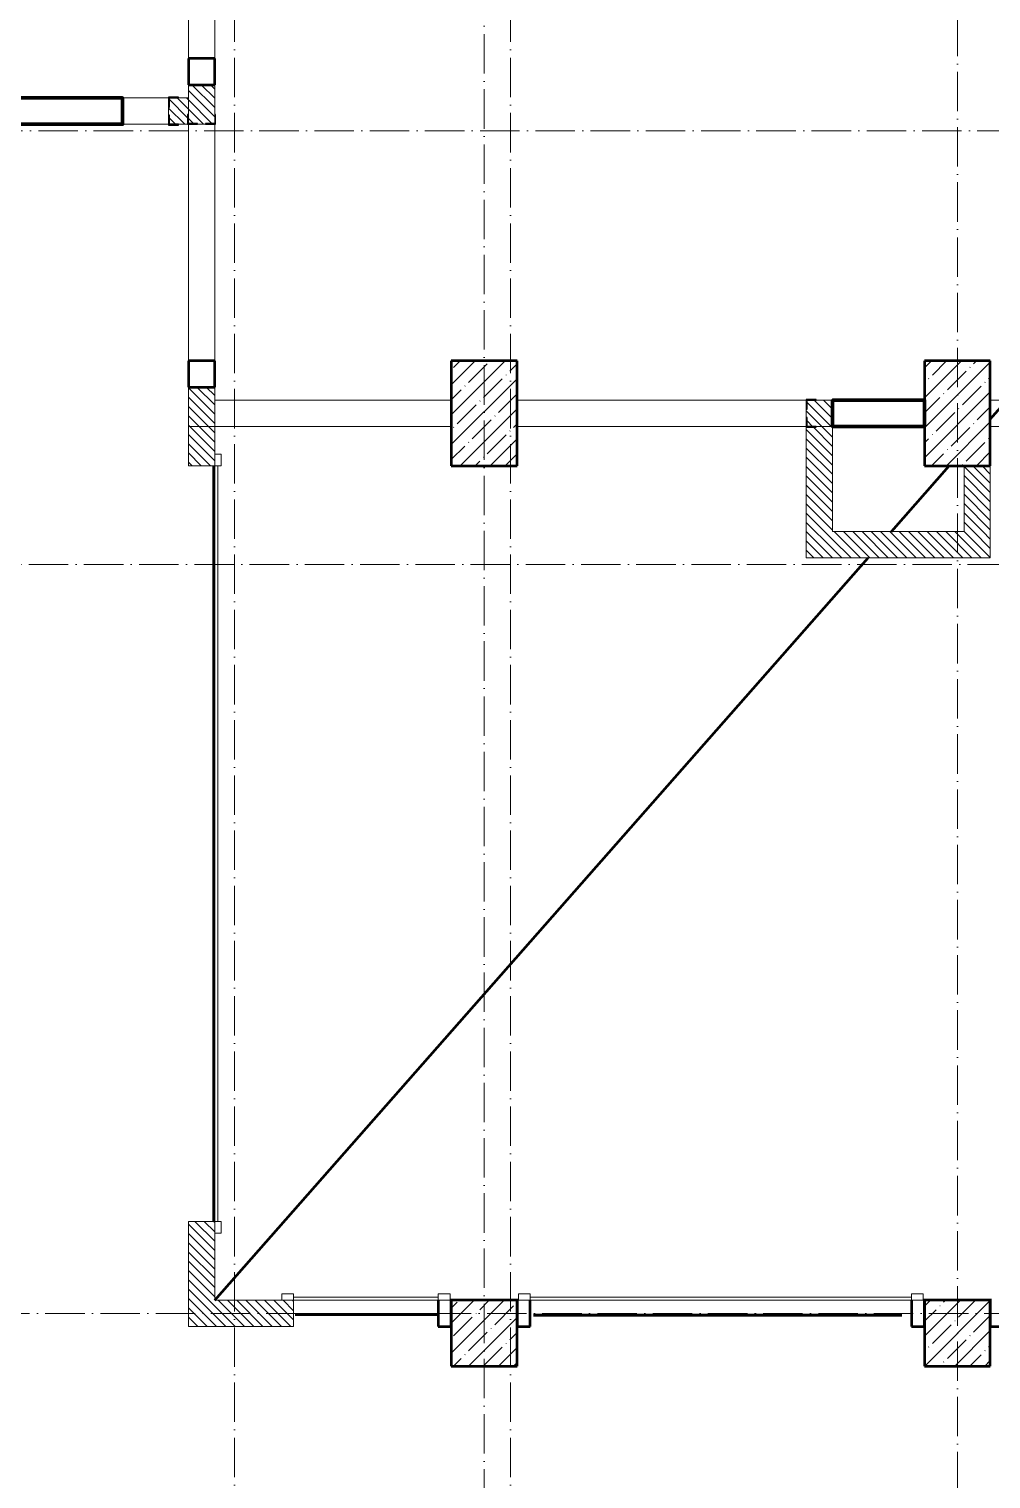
# Model space of a CAD drawing. Header units: millimetres. Extents: x -356862 to 418287, y 0 to 839748.
# Drawn here: x 148617 to 155934, y 525337 to 536372 of the extents above; entities that cross this region are included whole.
import ezdxf

# ---------------------------------------------------------------- set-up
doc = ezdxf.new("R2010")
doc.units = ezdxf.units.MM
doc.linetypes.add('50_200_ШТРИХ_1Т_ш5_п1_п1_', pattern=[700, 500, -100, 0, -100])
for name, color, linetype, lineweight in [('11)Плитка подокон', 170, 'Continuous', 60), ('9.7) Заделка 956 шт', 6, 'Continuous', 158), ('A-DETL-____-OTLN-1', 7, 'Continuous', 50), ('A-DOOR-____-MCUT', 7, 'Continuous', 13), ('A-DOOR-____-OTLN', 7, 'Continuous', 9), ('A-FLOR-____-OTLN', 7, 'Continuous', 9), ('A-GENM-____-MCUT', 7, 'Continuous', 25), ('A-GENM-____-OTLN-1', 7, 'Continuous', 25), ('A-WALL-____-MCUT', 7, 'Continuous', 13), ('A-WALL-____-PATT-1', 7, 'Continuous', 9), ('I-WALL-____-OTLN', 7, 'Continuous', 9), ('S-COLS-____-MCUT', 7, 'Continuous', 50), ('S-COLS-____-OTLN', 7, 'Continuous', 9), ('S-GRID-____-OTLN-1', 7, '50_200_ШТРИХ_1Т_ш5_п1_п1_', 9)]:
    doc.layers.add(name, color=color, linetype=linetype, lineweight=lineweight)
pattern_1 = [(135, (142429.057, 459015.94), (-35.35534, -35.35534), [])]

# ---------------------------------------------------------------- blocks, each defined once
blk = doc.blocks.new('BSC_Колонна _Прямоугольная - 500х800-V10-АР1_План отверстий 3 этажа в осях 1-64_Ю-ЯЯ')
at = {"layer": 'S-COLS-____-OTLN'}
h = blk.add_hatch(dxfattribs=at)
h.set_pattern_fill('FP_14', color=256, style=0, pattern_type=2)
h.set_pattern_definition([(45, (-9650, -74431.04), (-114.04925, 114.04925), []), (45, (-9535.95, -74431.04), (-114.04925, 114.04925), [201.613, -40.323, 3.353, -36.97])])
h.paths.add_polyline_path([(-250, -400), (250, -400), (250, 400), (-250, 400)], flags=0)
at = {"layer": 'S-COLS-____-MCUT'}
for p, q in [((250, 400), (-250, 400)), ((-250, 400), (-250, -400)), ((250, -400), (250, 400)), ((-250, -400), (250, -400))]:
    blk.add_line(p, q, dxfattribs=at)
blk = doc.blocks.new('BSC_Колонна _Прямоугольная - 500х500-25976076-АР1_План отверстий 3 этажа в осях 1-64_Ю-ЯЯ')
at = {"layer": 'S-COLS-____-OTLN'}
h = blk.add_hatch(dxfattribs=at)
h.set_pattern_fill('FP_15', color=256, style=0, pattern_type=2)
h.set_pattern_definition([(45, (-9650, -67431.04), (-114.04925, 114.04925), []), (45, (-9535.95, -67431.04), (-114.04925, 114.04925), [201.613, -40.323, 3.353, -36.97])])
h.paths.add_polyline_path([(-250, -250), (250, -250), (250, 250), (-250, 250)], flags=0)
at = {"layer": 'S-COLS-____-MCUT'}
for p, q in [((250, 250), (-250, 250)), ((-250, 250), (-250, -250)), ((250, -250), (250, 250)), ((-250, -250), (250, -250))]:
    blk.add_line(p, q, dxfattribs=at)
blk = doc.blocks.new('BSC_Колонна _Прямоугольная - 500х500-V11-АР1_План отверстий 3 этажа в осях 1-64_Ю-ЯЯ')
at = {"layer": 'S-COLS-____-OTLN'}
h = blk.add_hatch(dxfattribs=at)
h.set_pattern_fill('FP_17', color=256, style=0, pattern_type=2)
h.set_pattern_definition([(45, (-13250, -67431.04), (-114.04925, 114.04925), []), (45, (-13135.95, -67431.04), (-114.04925, 114.04925), [201.613, -40.323, 3.353, -36.97])])
h.paths.add_polyline_path([(-250, -250), (250, -250), (250, 250), (-250, 250)], flags=0)
at = {"layer": 'S-COLS-____-MCUT'}
for p, q in [((250, 250), (-250, 250)), ((-250, 250), (-250, -250)), ((250, -250), (250, 250)), ((-250, -250), (250, -250))]:
    blk.add_line(p, q, dxfattribs=at)
blk = doc.blocks.new('BSC_Колонна _Прямоугольная - 500х800-V66-АР1_План отверстий 3 этажа в осях 1-64_Ю-ЯЯ')
at = {"layer": 'S-COLS-____-OTLN'}
h = blk.add_hatch(dxfattribs=at)
h.set_pattern_fill('FP_74', color=256, style=0, pattern_type=2)
h.set_pattern_definition([(45, (-13250, -74431.04), (-114.04925, 114.04925), []), (45, (-13135.95, -74431.04), (-114.04925, 114.04925), [201.613, -40.323, 3.353, -36.97])])
h.paths.add_polyline_path([(-250, -400), (250, -400), (250, 400), (-250, 400), (-250, -100)], flags=0)
at = {"layer": 'S-COLS-____-MCUT'}
for p, q in [((250, 400), (-250, 400)), ((-250, 400), (-250, 100)), ((250, -400), (250, 400)), ((-250, -100), (-250, -400)), ((-250, -400), (250, -400))]:
    blk.add_line(p, q, dxfattribs=at)
blk = doc.blocks.new('Фахверк_СКБ_Уголок - 200_3550_зеркало-28264001-АР1_План отверстий 3 этажа в осях 1-64_Ю-ЯЯ')
at = {"layer": 'A-GENM-____-MCUT'}
for p, q in [((200, 156), (125, 156)), ((125, 156), (125, 81)), ((131, 81), (131, 150)), ((131, 150), (200, 150)), ((200, 150), (200, 156)), ((125, 81), (131, 81)), ((131, 19), (125, 19)), ((125, 19), (125, -56)), ((131, -50), (131, 19)), ((125, -56), (200, -56)), ((200, -50), (131, -50)), ((200, -56), (200, -50))]:
    blk.add_line(p, q, dxfattribs=at)
blk = doc.blocks.new('DM_Штора_Противопожарная_Doormaster_EI-60 - ш_2900 х в_2680-31485572-АР1_План отверстий 3 этажа в осях 1-64_Ю-ЯЯ')
at = {"layer": 'A-DOOR-____-MCUT'}
for p, q in [((-1325, 150), (-1415, 150)), ((-1415, 150), (-1415, 100)), ((-1325, 100), (-1325, 150)), ((-1325, 125), (1575, 125)), ((1575, 150), (1575, 100)), ((1665, 150), (1575, 150)), ((1665, 100), (1665, 150)), ((-1415, 100), (-1325, 100)), ((1575, 100), (1665, 100))]:
    blk.add_line(p, q, dxfattribs=at)
blk = doc.blocks.new('DM_Штора_Противопожарная_Doormaster_EI-60 - ш_5750 х в2680-31836437-АР1_План отверстий 3 этажа в осях 1-64_Ю-ЯЯ')
at = {"layer": 'A-DOOR-____-MCUT'}
for p, q in [((-2750, 150), (-2840, 150)), ((-2840, 150), (-2840, 100)), ((-2750, 100), (-2750, 150)), ((-2750, 125), (3000, 125)), ((3000, 150), (3000, 100)), ((3090, 150), (3000, 150)), ((3090, 100), (3090, 150)), ((-2840, 100), (-2750, 100)), ((3000, 100), (3090, 100))]:
    blk.add_line(p, q, dxfattribs=at)
blk = doc.blocks.new('DM_Штора_Противопожарная_Doormaster_EI-60 - ш_1100 х в_2680-31485576-АР1_План отверстий 3 этажа в осях 1-64_Ю-ЯЯ')
at = {"layer": 'A-DOOR-____-MCUT'}
for p, q in [((-425, 150), (-515, 150)), ((-515, 150), (-515, 100)), ((-425, 100), (-425, 150)), ((-425, 125), (675, 125)), ((675, 150), (675, 100)), ((765, 150), (675, 150)), ((765, 100), (765, 150)), ((-515, 100), (-425, 100)), ((675, 100), (765, 100))]:
    blk.add_line(p, q, dxfattribs=at)
blk = doc.blocks.new('BSC_Колонна _Прямоугольная1 - 200х100 _металл_-31488033-АР1_План отверстий 3 этажа в осях 1-64_Ю-ЯЯ')
at = {"layer": 'S-COLS-____-MCUT'}
for p, q in [((100, 50), (-100, 50)), ((-100, 50), (-100, 40)), ((100, -50), (100, 50)), ((-100, -50), (100, -50))]:
    blk.add_line(p, q, dxfattribs=at)
blk = doc.blocks.new('BSC_Колонна _Прямоугольная1 - 200х100 _металл_-V209-АР1_План отверстий 3 этажа в осях 1-64_Ю-ЯЯ')
at = {"layer": 'S-COLS-____-MCUT'}
for p, q in [((100, 50), (-100, 50)), ((100, -50), (100, 50)), ((-100, -40), (-100, -50)), ((-100, -50), (100, -50))]:
    blk.add_line(p, q, dxfattribs=at)
blk = doc.blocks.new('BSC_Колонна _Прямоугольная1 - 200х200 _металл_-35216022-АР1_План отверстий 3 этажа в осях 1-64_Ю-ЯЯ')
at = {"layer": 'S-COLS-____-MCUT'}
for p, q in [((100, 100), (-100, 100)), ((-100, 100), (-100, -100)), ((100, -100), (100, 100)), ((-100, -100), (100, -100))]:
    blk.add_line(p, q, dxfattribs=at)
blk = doc.blocks.new('Фахверк_СКБ_Уголок - 200_3550-28267367-АР1_План отверстий 3 этажа в осях 1-64_Ю-ЯЯ')
at = {"layer": 'A-GENM-____-MCUT'}
for p, q in [((200, 156), (125, 156)), ((125, 156), (125, 81)), ((131, 81), (131, 150)), ((131, 150), (200, 150)), ((200, 150), (200, 156)), ((125, 81), (131, 81)), ((131, 19), (125, 19)), ((125, 19), (125, -56)), ((131, -50), (131, 19)), ((125, -56), (200, -56)), ((200, -50), (131, -50)), ((200, -56), (200, -50))]:
    blk.add_line(p, q, dxfattribs=at)
blk = doc.blocks.new('Фахверк_СКБ_Уголок - 200_3960-28268576-АР1_План отверстий 3 этажа в осях 1-64_Ю-ЯЯ')
at = {"layer": 'A-GENM-____-MCUT'}
for p, q in [((200, 156), (125, 156)), ((125, 156), (125, 81)), ((131, 81), (131, 150)), ((131, 150), (200, 150)), ((200, 150), (200, 156)), ((125, 81), (131, 81)), ((131, 19), (125, 19)), ((125, 19), (125, -56)), ((131, -50), (131, 19)), ((125, -56), (200, -56)), ((200, -50), (131, -50)), ((200, -56), (200, -50))]:
    blk.add_line(p, q, dxfattribs=at)

msp = doc.modelspace()

# ---------------------------------------------------------------- hatches: boundary and pattern name
at = {"layer": 'A-WALL-____-PATT-1'}
h = msp.add_hatch(dxfattribs=at)
h.set_pattern_fill('FP_9', color=256, style=0, pattern_type=2)
h.set_pattern_definition(pattern_1)
h.paths.add_polyline_path([(149960.0567, 535646.983), (149960.0567, 535652.983), (150029.0567, 535652.983), (150029.0567, 535946.983), (149829.0567, 535946.983), (149829.0567, 535652.983), (149898.0567, 535652.983), (149898.0567, 535646.983)], flags=0)
h = msp.add_hatch(dxfattribs=at)
h.set_pattern_fill('FP_9', color=256, style=0, pattern_type=2)
h.set_pattern_definition(pattern_1)
h.paths.add_polyline_path([(149823.0567, 535646.983), (149823.0567, 535721.983), (149829.0567, 535721.983), (149829.0567, 535846.983), (149685.0567, 535846.983), (149685.0567, 535777.983), (149679.0567, 535777.983), (149679.0567, 535715.983), (149685.0567, 535715.983), (149685.0567, 535646.983), (149754.0567, 535646.983)], flags=0)
h = msp.add_hatch(dxfattribs=at)
h.set_pattern_fill('FP_9', color=256, style=0, pattern_type=2)
h.set_pattern_definition(pattern_1)
h.paths.add_polyline_path([(150029.0567, 533346.983), (150029.0567, 533646.983), (149829.0567, 533646.983), (149829.0567, 533346.983)], flags=0)
h = msp.add_hatch(dxfattribs=at)
h.set_pattern_fill('FP_9', color=256, style=0, pattern_type=2)
h.set_pattern_definition(pattern_1)
h.paths.add_polyline_path([(154535.0567, 533346.983), (154729.0567, 533346.983), (154729.0567, 533546.983), (154535.0567, 533546.983), (154535.0567, 533477.983), (154529.0567, 533477.983), (154529.0567, 533415.983), (154535.0567, 533415.983)], flags=0)
h = msp.add_hatch(dxfattribs=at)
h.set_pattern_fill('FP_9', color=256, style=0, pattern_type=2)
h.set_pattern_definition(pattern_1)
h.paths.add_polyline_path([(150029.0567, 526496.983), (150029.0567, 527296.983), (149829.0567, 527296.983), (149829.0567, 526496.983)], flags=0)
h.paths.add_polyline_path([(150029.0567, 533046.983), (150029.0567, 533346.983), (149829.0567, 533346.983), (149829.0567, 533046.983)], flags=0)
h = msp.add_hatch(dxfattribs=at)
h.set_pattern_fill('FP_9', color=256, style=0, pattern_type=2)
h.set_pattern_definition(pattern_1)
h.paths.add_polyline_path([(154529.0567, 532346.983), (154729.0567, 532346.983), (154729.0567, 533346.983), (154604.0567, 533346.983), (154604.0567, 533340.983), (154529.0567, 533340.983), (154529.0567, 532384.2449)], flags=0)
h = msp.add_hatch(dxfattribs=at)
h.set_pattern_fill('FP_9', color=256, style=0, pattern_type=2)
h.set_pattern_definition(pattern_1)
h.paths.add_polyline_path([(155929.0567, 532546.983), (155929.0567, 533046.983), (155729.0567, 533046.983), (155729.0567, 532546.983)], flags=0)
h = msp.add_hatch(dxfattribs=at)
h.set_pattern_fill('FP_9', color=256, style=0, pattern_type=2)
h.set_pattern_definition(pattern_1)
h.paths.add_polyline_path([(154729.0567, 532346.983), (155929.0567, 532346.983), (155929.0567, 532546.983), (154729.0567, 532546.983), (154729.0567, 532384.2449)], flags=0)
h = msp.add_hatch(dxfattribs=at)
h.set_pattern_fill('FP_9', color=256, style=0, pattern_type=2)
h.set_pattern_definition(pattern_1)
h.paths.add_polyline_path([(150539.0567, 526496.983), (150629.0567, 526496.983), (150629.0567, 526696.983), (150029.0567, 526696.983), (150029.0567, 526496.983)], flags=0)

# ---------------------------------------------------------------- linework, layer by layer
at = {"layer": '11)Плитка подокон', "color": 3}
for points in [[(150022.1516, 533043.0339), (150022.1516, 527295.4005)], [(150640.0856, 526590.1748), (151724.1038, 526590.1748)], [(152455.0368, 526582.9652), (155256.6501, 526582.9652)]]:
    msp.add_lwpolyline(points, dxfattribs=at)
at = {"layer": '9.7) Заделка 956 шт'}
for points in [[(148429.0567, 535646.983), (149329.0567, 535646.983), (149329.0567, 535846.983), (148429.0567, 535846.983)], [(154729.0567, 533346.983), (155429.0567, 533346.983), (155429.0567, 533546.983), (154729.0567, 533546.983)]]:
    msp.add_lwpolyline(points, close=True, dxfattribs=at)
at = {"layer": 'A-DETL-____-OTLN-1'}
for p, q in [((155929.0567, 533401.5284), (162679.0567, 541071.983)), ((155177.0567, 532546.983), (155617.0567, 533046.983)), ((150029.0567, 526696.983), (155001.0567, 532346.983))]:
    msp.add_line(p, q, dxfattribs=at)
at = {"layer": 'A-FLOR-____-OTLN'}
for p, q in [((150029.0567, 527296.983), (150029.0567, 533046.983)), ((151729.0567, 526696.983), (150629.0567, 526696.983)), ((155329.0567, 526696.983), (152429.0567, 526696.983))]:
    msp.add_line(p, q, dxfattribs=at)
at = {"layer": 'A-WALL-____-MCUT'}
for p, q in [((149829.0567, 535946.983), (149829.0567, 535721.983)), ((150029.0567, 535721.983), (150029.0567, 535946.983)), ((149679.0567, 535777.983), (149679.0567, 535715.983)), ((149829.0567, 535846.983), (149754.0567, 535846.983)), ((149754.0567, 535646.983), (149823.0567, 535646.983)), ((149898.0567, 535646.983), (149960.0567, 535646.983)), ((149829.0567, 533646.983), (149829.0567, 533046.983)), ((150029.0567, 533136.983), (150029.0567, 533646.983)), ((154729.0567, 533546.983), (154604.0567, 533546.983)), ((154529.0567, 533477.983), (154529.0567, 533415.983)), ((149829.0567, 533346.983), (150029.0567, 533346.983)), ((154529.0567, 533340.983), (154529.0567, 532346.983)), ((154604.0567, 533346.983), (154729.0567, 533346.983)), ((154729.0567, 532546.983), (154729.0567, 533346.983)), ((149829.0567, 533046.983), (150029.0567, 533046.983)), ((155729.0567, 533046.983), (155729.0567, 532546.983)), ((155929.0567, 532346.983), (155929.0567, 533046.983)), ((155729.0567, 532546.983), (154729.0567, 532546.983)), ((154529.0567, 532346.983), (155929.0567, 532346.983)), ((149829.0567, 527296.983), (149829.0567, 526496.983)), ((150029.0567, 527296.983), (149829.0567, 527296.983)), ((150029.0567, 526696.983), (150029.0567, 527206.983)), ((150539.0567, 526696.983), (150029.0567, 526696.983)), ((150629.0567, 526496.983), (150629.0567, 526696.983)), ((149829.0567, 526496.983), (150629.0567, 526496.983))]:
    msp.add_line(p, q, dxfattribs=at)
at = {"layer": 'I-WALL-____-OTLN'}
for p, q in [((149829.0567, 536146.983), (149829.0567, 541596.983)), ((150029.0567, 541596.983), (150029.0567, 536146.983)), ((149329.0567, 535846.983), (149679.0567, 535846.983)), ((149679.0567, 535646.983), (149329.0567, 535646.983)), ((149829.0567, 533846.983), (149829.0567, 535646.983)), ((150029.0567, 535646.983), (150029.0567, 533846.983)), ((150029.0567, 533546.983), (151829.0567, 533546.983)), ((152329.0567, 533546.983), (154529.0567, 533546.983)), ((155929.0567, 533546.983), (159229.0567, 533546.983)), ((151829.0567, 533346.983), (150029.0567, 533346.983)), ((154529.0567, 533346.983), (152329.0567, 533346.983)), ((159229.0567, 533346.983), (155929.0567, 533346.983))]:
    msp.add_line(p, q, dxfattribs=at)
at = {"layer": 'S-GRID-____-OTLN-1', "color": 251, "ltscale": 0.6, "true_color": 0x636466}
for p, q in [((150179.0567, 511907.5288), (150179.0567, 549908.7924)), ((152079.0567, 512087.6381), (152079.0567, 549908.7924)), ((155679.0567, 549908.7924), (155679.0567, 511907.5288)), ((152279.0567, 511907.5288), (152279.0567, 549644.5424)), ((175034.0567, 535596.983), (137760.2865, 535596.983)), ((166979.0567, 532296.983), (137760.2865, 532296.983)), ((246503.4633, 526596.983), (137760.2865, 526596.983))]:
    msp.add_line(p, q, dxfattribs=at)

# ---------------------------------------------------------------- block references
at = {"layer": 'A-DOOR-____-OTLN', "rotation": 269.9999999999994}
msp.add_blockref('DM_Штора_Противопожарная_Doormaster_EI-60 - ш_5750 х в2680-31836437-АР1_План отверстий 3 этажа в осях 1-64_Ю-ЯЯ', (149929.0567, 530296.983), dxfattribs=at)
at = {"layer": 'A-DOOR-____-OTLN'}
for name, p in [('DM_Штора_Противопожарная_Doormaster_EI-60 - ш_1100 х в_2680-31485576-АР1_План отверстий 3 этажа в осях 1-64_Ю-ЯЯ', (151054.0567, 526596.983)), ('DM_Штора_Противопожарная_Doormaster_EI-60 - ш_2900 х в_2680-31485572-АР1_План отверстий 3 этажа в осях 1-64_Ю-ЯЯ', (153754.0567, 526596.983))]:
    msp.add_blockref(name, p, dxfattribs=at)
at = {"layer": 'A-GENM-____-OTLN-1'}
for name, p in [('Фахверк_СКБ_Уголок - 200_3550_зеркало-28264001-АР1_План отверстий 3 этажа в осях 1-64_Ю-ЯЯ', (149554.0567, 535696.983)), ('Фахверк_СКБ_Уголок - 200_3550-28267367-АР1_План отверстий 3 этажа в осях 1-64_Ю-ЯЯ', (154404.0567, 533396.983))]:
    msp.add_blockref(name, p, dxfattribs=at)
at = {"layer": 'A-GENM-____-OTLN-1', "rotation": 89.99999999999991}
msp.add_blockref('Фахверк_СКБ_Уголок - 200_3960-28268576-АР1_План отверстий 3 этажа в осях 1-64_Ю-ЯЯ', (149979.0567, 535521.983), dxfattribs=at)
at = {"layer": 'S-COLS-____-OTLN', "rotation": 270.0000000000001}
for name, p in [('BSC_Колонна _Прямоугольная1 - 200х200 _металл_-35216022-АР1_План отверстий 3 этажа в осях 1-64_Ю-ЯЯ', (149929.0567, 536046.983)), ('BSC_Колонна _Прямоугольная1 - 200х200 _металл_-35216022-АР1_План отверстий 3 этажа в осях 1-64_Ю-ЯЯ', (149929.0567, 533746.983)), ('BSC_Колонна _Прямоугольная1 - 200х100 _металл_-31488033-АР1_План отверстий 3 этажа в осях 1-64_Ю-ЯЯ', (151779.0567, 526596.983)), ('BSC_Колонна _Прямоугольная1 - 200х100 _металл_-V209-АР1_План отверстий 3 этажа в осях 1-64_Ю-ЯЯ', (152379.0567, 526596.983)), ('BSC_Колонна _Прямоугольная1 - 200х100 _металл_-31488033-АР1_План отверстий 3 этажа в осях 1-64_Ю-ЯЯ', (155379.0567, 526596.983)), ('BSC_Колонна _Прямоугольная1 - 200х100 _металл_-V209-АР1_План отверстий 3 этажа в осях 1-64_Ю-ЯЯ', (155979.0567, 526596.983))]:
    msp.add_blockref(name, p, dxfattribs=at)
at = {"layer": 'S-COLS-____-OTLN'}
for name, p in [('BSC_Колонна _Прямоугольная - 500х800-V10-АР1_План отверстий 3 этажа в осях 1-64_Ю-ЯЯ', (152079.0567, 533446.983)), ('BSC_Колонна _Прямоугольная - 500х800-V66-АР1_План отверстий 3 этажа в осях 1-64_Ю-ЯЯ', (155679.0567, 533446.983)), ('BSC_Колонна _Прямоугольная - 500х500-25976076-АР1_План отверстий 3 этажа в осях 1-64_Ю-ЯЯ', (152079.0567, 526446.983)), ('BSC_Колонна _Прямоугольная - 500х500-V11-АР1_План отверстий 3 этажа в осях 1-64_Ю-ЯЯ', (155679.0567, 526446.983))]:
    msp.add_blockref(name, p, dxfattribs=at)

doc.saveas('drawing.dxf')
